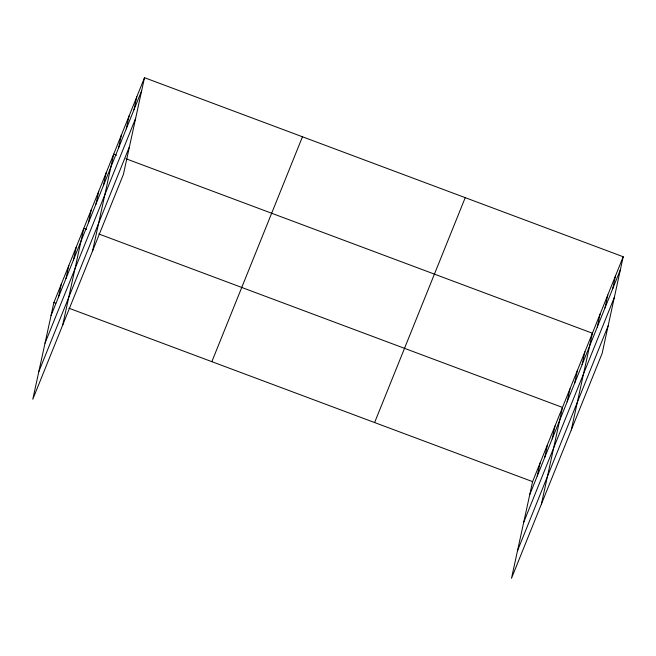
<?xml version="1.0" encoding="UTF-8"?>
<svg xmlns="http://www.w3.org/2000/svg" width="656" height="656" viewBox="0 0 656 656"><rect width="100%" height="100%" fill="white"/><g stroke="black" fill="none" stroke-linecap="round" stroke-linejoin="round"><path stroke-width="0.98" d="M144.5 77.695L53.874 302.572L32.8 399.25L123.418 174.365L144.5 77.695L623.2 256.75L602.126 353.428L511.5 578.305L532.582 481.635L623.2 256.75M58.523 297.004L61.352 284.023M66.002 278.447L68.831 265.467M73.472 259.899L76.309 246.918M62.705 325.032L83.779 228.362L86.6 229.42M88.429 222.794L91.258 209.813M95.907 204.237L98.736 191.257M103.377 185.689L106.206 172.708M92.611 250.822L113.685 154.152L116.506 155.21M118.556 148.018L121.393 135.038M126.264 128.904L129.093 115.923M133.963 109.79L136.792 96.809M537.223 476.059L540.06 463.079M544.701 457.511L547.53 444.53M552.18 438.954L555.009 425.974M541.405 504.095L562.487 407.425L98.826 233.987M567.128 401.849L569.957 388.869M574.607 383.301L577.436 370.32M582.085 364.744L584.914 351.764M571.31 429.885L592.393 333.215L125.911 158.727M597.263 327.082L600.092 314.101M604.963 307.967L607.792 294.987M612.671 288.845L615.5 275.873M51.045 315.552L141.663 90.676M45.026 343.17L135.644 118.293M38.819 371.624L129.437 146.747M211.847 361.661L302.465 136.784M374.609 422.546L465.227 197.661M529.753 494.616L620.371 269.731M523.726 522.233L614.344 297.357M517.527 550.687L608.145 325.811M53.874 302.572L55.76 303.277M68.921 308.205L532.582 481.635"/></g></svg>
